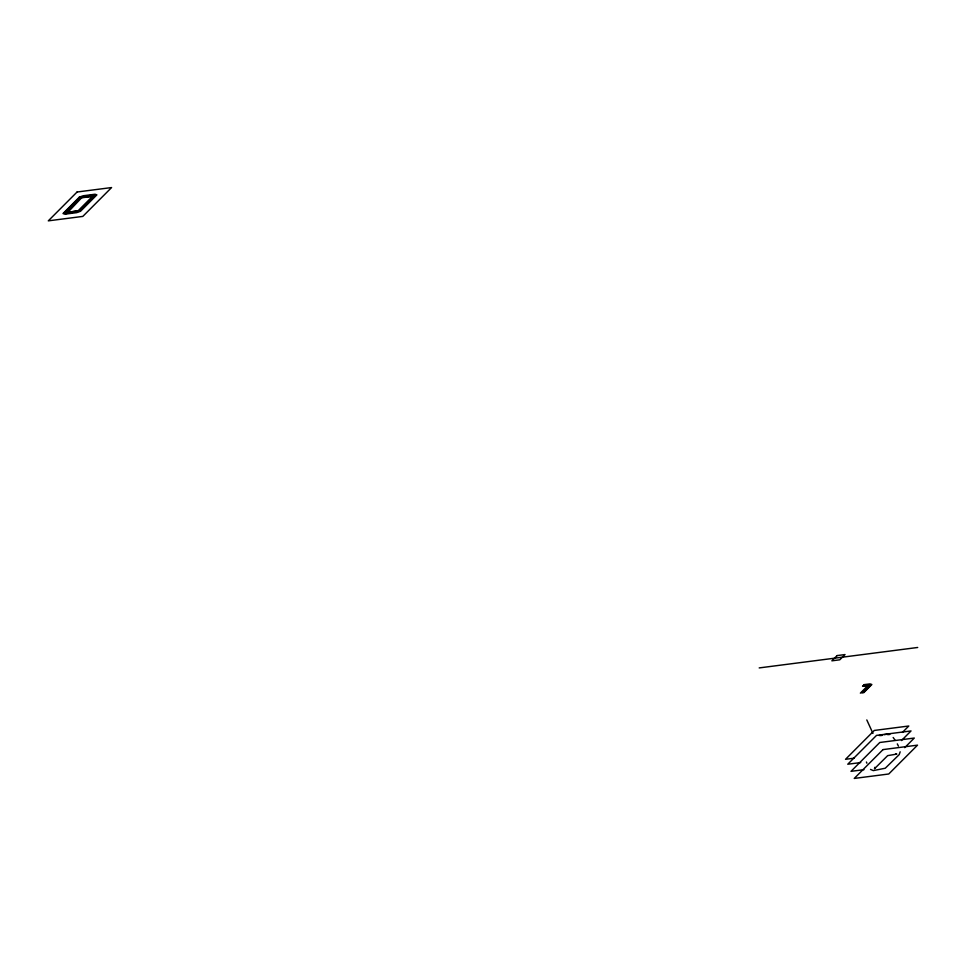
<?xml version="1.0" encoding="UTF-8"?>
<svg xmlns="http://www.w3.org/2000/svg" width="966" height="966" viewBox="0 0 966 966"><rect width="100%" height="100%" fill="white"/><g stroke="black" fill="none" stroke-linecap="round" stroke-linejoin="round"><path stroke-width="1.45" d="M874.81 767.306L874.496 768.743L887.669 755.629L896.81 754.096L895.796 753.673M860.356 693.153L867.444 686.041L862.553 686.198M861.793 692.96L869.255 685.486L863.073 685.679M862.747 692.839L870.571 685.003L863.592 685.16M863.701 692.719L871.875 684.508L870.04 683.88L864.111 684.64M902.413 732.421L908.801 726.009L874.29 730.453L845.528 759.3L854.149 758.189M901.459 740.548L911.047 730.936L876.536 735.38L847.762 764.227L860.706 762.56M904.695 747.66L914.295 738.048L879.785 742.492L851.01 771.339L863.954 769.673M879.289 735.573L882.489 734.848M880.618 735.609L882.344 735.319M759.191 667.917L917.7 647.474M884.119 734.643L888.14 734.124A18.789 6.388 -24.5 0 1 889.408 733.991L890.169 734.003M889.251 734.631L888.358 734.558A19.912 6.774 -24.5 0 0 887.621 734.643M870.523 769.407L873.3 770.602L885.254 768.236L899.213 754.603L900.167 751.814M893.164 737.481L895.096 740.246M897.305 743.892L898.392 746.09M866.804 719.936L872.962 733.423M866.417 762.017L866.876 763.188M77.075 192.005L48.3 220.852L82.81 216.408L111.585 187.561L77.075 192.005M79.345 197.136L62.983 213.546L64.831 214.186L76.688 212.653L80.528 211.276L96.902 194.866L95.054 194.238L83.197 195.76L79.345 197.136M79.937 197.378L64.299 213.051L65.785 213.607L79.949 211.035L95.586 195.361L94.1 194.806L79.937 197.378M80.516 197.619L65.616 212.568L79.369 210.793L94.27 195.844L80.516 197.619M81.603 197.801L67.705 212.448L78.282 210.612L92.458 196.4L81.603 197.801M837.099 655.588L831.871 660.829L839.792 659.802L845.021 654.562L837.099 655.588M883.021 749.592L854.246 778.439L888.756 773.995L917.531 745.148L883.021 749.592"/></g></svg>
